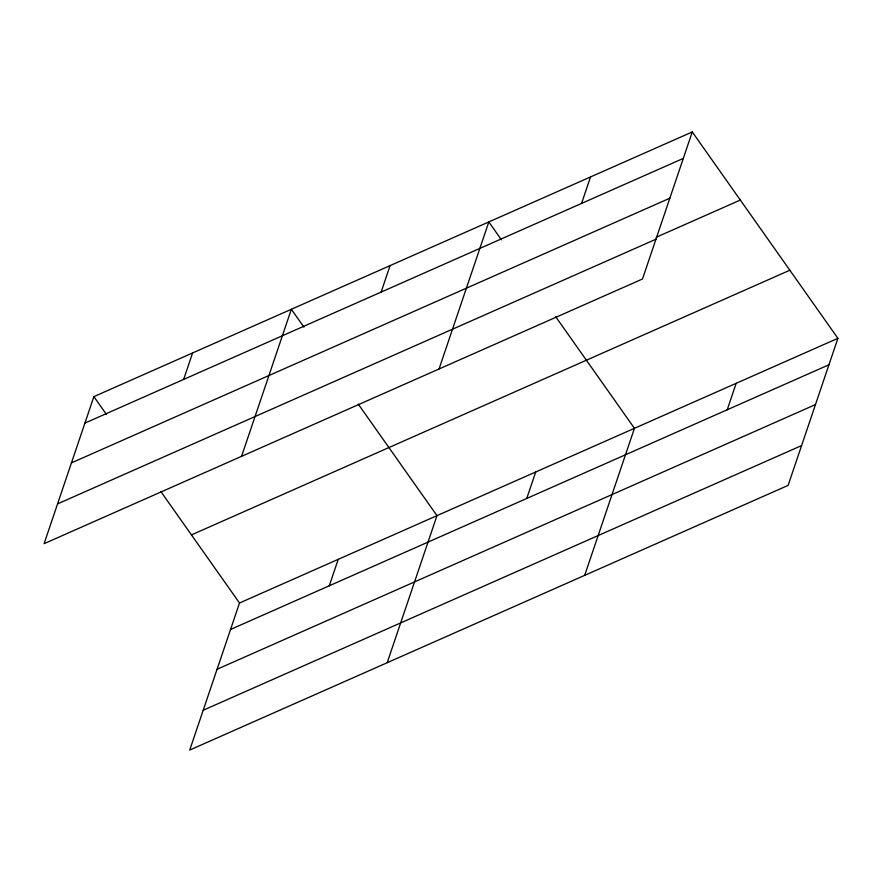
<?xml version="1.0" encoding="UTF-8"?>
<svg xmlns="http://www.w3.org/2000/svg" width="882" height="882" viewBox="0 0 882 882"><rect width="100%" height="100%" fill="white"/><g stroke="black" fill="none" stroke-linecap="round" stroke-linejoin="round"><path stroke-width="1.32" d="M692.271 131.947L93.878 396.624L44.1 543.676L642.493 278.999L692.271 131.947L837.9 338.324L788.122 485.376L189.729 750.053L239.507 603.001L837.9 338.324M183.654 379.425L192.607 352.954M241.569 456.336L291.347 309.284L303.948 327.145M381.123 292.085L390.076 265.614M329.284 585.791L338.236 559.331M439.038 368.996L488.815 221.944L501.417 239.805M387.198 662.702L436.976 515.65L358.268 404.121M581.58 203.411L590.543 176.951M526.752 498.451L535.716 471.98M584.678 575.362L634.445 428.31L555.737 316.77M727.209 409.788L736.172 383.317M84.915 423.095L683.307 158.418M71.442 462.885L669.835 198.207M656.186 237.269L740.329 200.049M57.573 503.887L655.965 239.209M191.449 534.9L789.842 270.223M230.544 629.461L828.937 364.784M217.082 669.262L815.475 404.584M203.202 710.253L801.595 445.575M93.878 396.624L106.479 414.496M160.8 491.461L239.507 603.001"/></g></svg>
